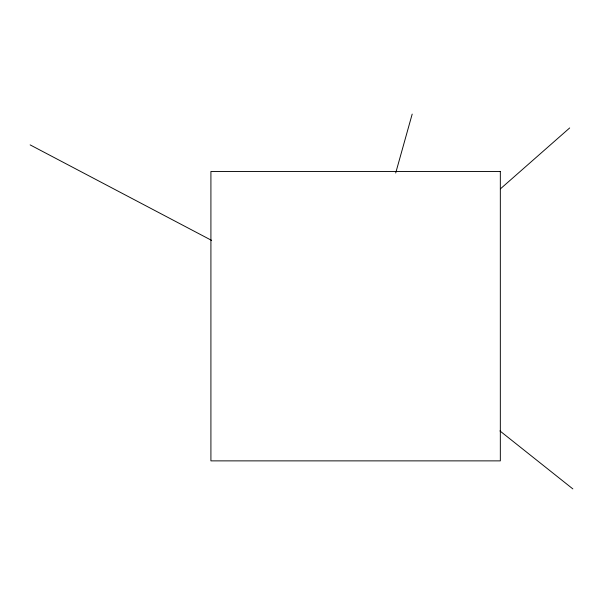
<?xml version="1.0" encoding="UTF-8"?>
<svg xmlns="http://www.w3.org/2000/svg" width="603" height="603" viewBox="0 0 603 603"><rect width="100%" height="100%" fill="white"/><g stroke="black" fill="none" stroke-linecap="round" stroke-linejoin="round"><path stroke-width="0.9" d="M395.704 172.993L412.188 114.095M500.445 188.822L569.677 127.949M30.15 144.893L211.615 240.386M499.947 430.934L572.85 488.905M500.332 171.456L210.914 171.456L210.914 460.873L500.332 460.873L500.332 171.456"/></g></svg>
